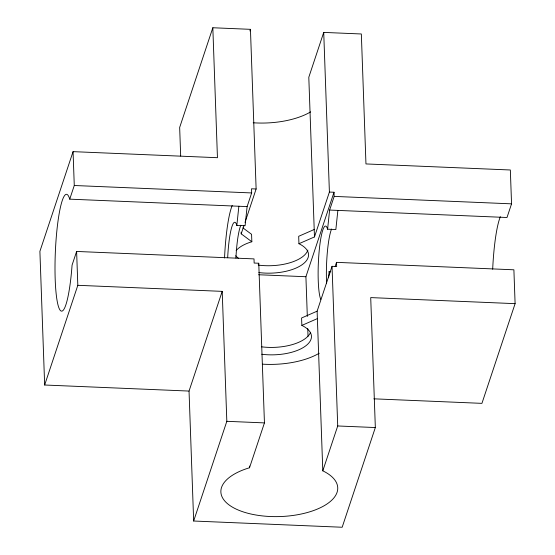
<?xml version="1.0" encoding="UTF-8"?>
<svg xmlns="http://www.w3.org/2000/svg" width="555" height="555" viewBox="0 0 555 555"><rect width="100%" height="100%" fill="white"/><g stroke="black" fill="none" stroke-linecap="round" stroke-linejoin="round"><path stroke-width="0.83" d="M227.675 257.7A37.58 5.606 -87.6 0 1 236.839 225.385L238.865 206.252M180.68 156.038L179.66 127.456L212.829 27.75L250.444 29.332L256.126 188.984L251.512 188.79L251.658 192.939L247.114 206.599L245.088 225.732L236.839 225.385M320.755 299.367A37.58 5.606 -87.6 0 1 319.236 250.367A37.58 5.606 -87.6 0 1 327.596 229.194L329.621 210.061L334.166 196.401L334.013 192.252L329.399 192.058L314.477 236.923L298.944 243.721A37.58 17.156 -2 0 1 302.322 264.555A37.58 17.156 -2 0 1 258.852 272.56M337.87 210.407L335.844 229.541L327.596 229.194M212.829 27.75L217.449 157.703L73.066 151.64L39.898 251.346L44.657 385.01L189.04 391.067L222.208 291.368L77.818 285.305L44.657 385.01M373.862 398.823L481.934 403.36L515.102 303.654L513.895 269.799L336.51 262.355L336.656 266.511L332.043 266.317L337.717 425.969L322.795 470.834A58.455 26.682 -2 0 1 315.406 509.865A58.455 26.682 -2 0 1 231.102 506.327A58.455 26.682 -2 0 1 249.521 467.754L264.444 422.896L258.762 263.243L254.148 263.049L254.003 258.894L76.618 251.45L72.074 265.11A58.455 8.72 -87.6 0 1 59.343 308.871A58.455 8.72 -87.6 0 1 56.645 232.996A58.455 8.72 -87.6 0 1 69.729 199.155L74.273 185.502L73.066 151.64M249.903 30.962L250.444 29.332M236.125 250.569A37.58 17.156 -2 0 1 251.838 241.751L241.203 233.842L243.916 225.691M244.998 222.423L256.126 188.984M329.621 210.061L507.006 217.504L511.55 203.845L510.343 169.99L365.96 163.933L361.34 33.98L323.725 32.405L308.802 77.263L314.477 236.923M258.221 264.874L258.762 263.243M515.102 303.654L370.712 297.598L375.34 427.544L342.171 527.25L193.66 521.02L226.828 421.314L222.208 291.368M307.324 316.454L305.909 276.73L334.013 192.252M322.795 470.834L317.12 311.175L332.043 266.317M335.171 266.372L336.51 262.355M314.213 229.493L298.68 236.298L298.944 243.721M317.12 311.175L301.587 317.98L301.851 325.41A37.58 17.156 -2 0 1 305.229 346.244A37.58 17.156 -2 0 1 261.759 354.243M301.851 325.41L317.384 318.605M74.273 185.502L251.658 192.939M334.166 196.401L511.55 203.845M69.729 199.155L247.114 206.599M328.567 277.75A37.58 5.606 -87.6 0 0 329.101 271.589L330.752 271.659M258.644 274.746L305.909 276.73M226.828 421.314L264.444 422.896M337.717 425.969L375.34 427.544M242.93 227.904L251.575 234.321L251.838 241.751M329.101 271.589L329.92 272.852M323.725 32.405L329.399 192.058M307.754 328.539L308.032 336.309M241.141 232.191L241.203 233.842M249.459 466.027L249.521 467.754M189.04 391.067L193.66 521.02M76.618 251.45L77.818 285.305M319.243 353.216A58.455 26.682 -2 0 1 262.612 364.17M492.68 269.244A58.455 8.72 -87.6 0 1 500.36 216.727M310.55 332.348A37.58 17.156 -2 0 1 261.495 346.813M307.852 250.104A37.58 17.156 -2 0 1 258.588 265.13M238.414 258.207A37.58 17.156 -2 0 1 235.722 255.758M310.654 111.881A58.455 26.682 -2 0 1 253.226 122.78M326.597 283.515A37.58 5.606 -87.6 0 1 331.571 229.042M224.539 257.992A58.455 8.72 -87.6 0 1 232.219 205.482M235.924 258.047A37.58 5.606 -87.6 0 1 240.815 225.233"/></g></svg>
